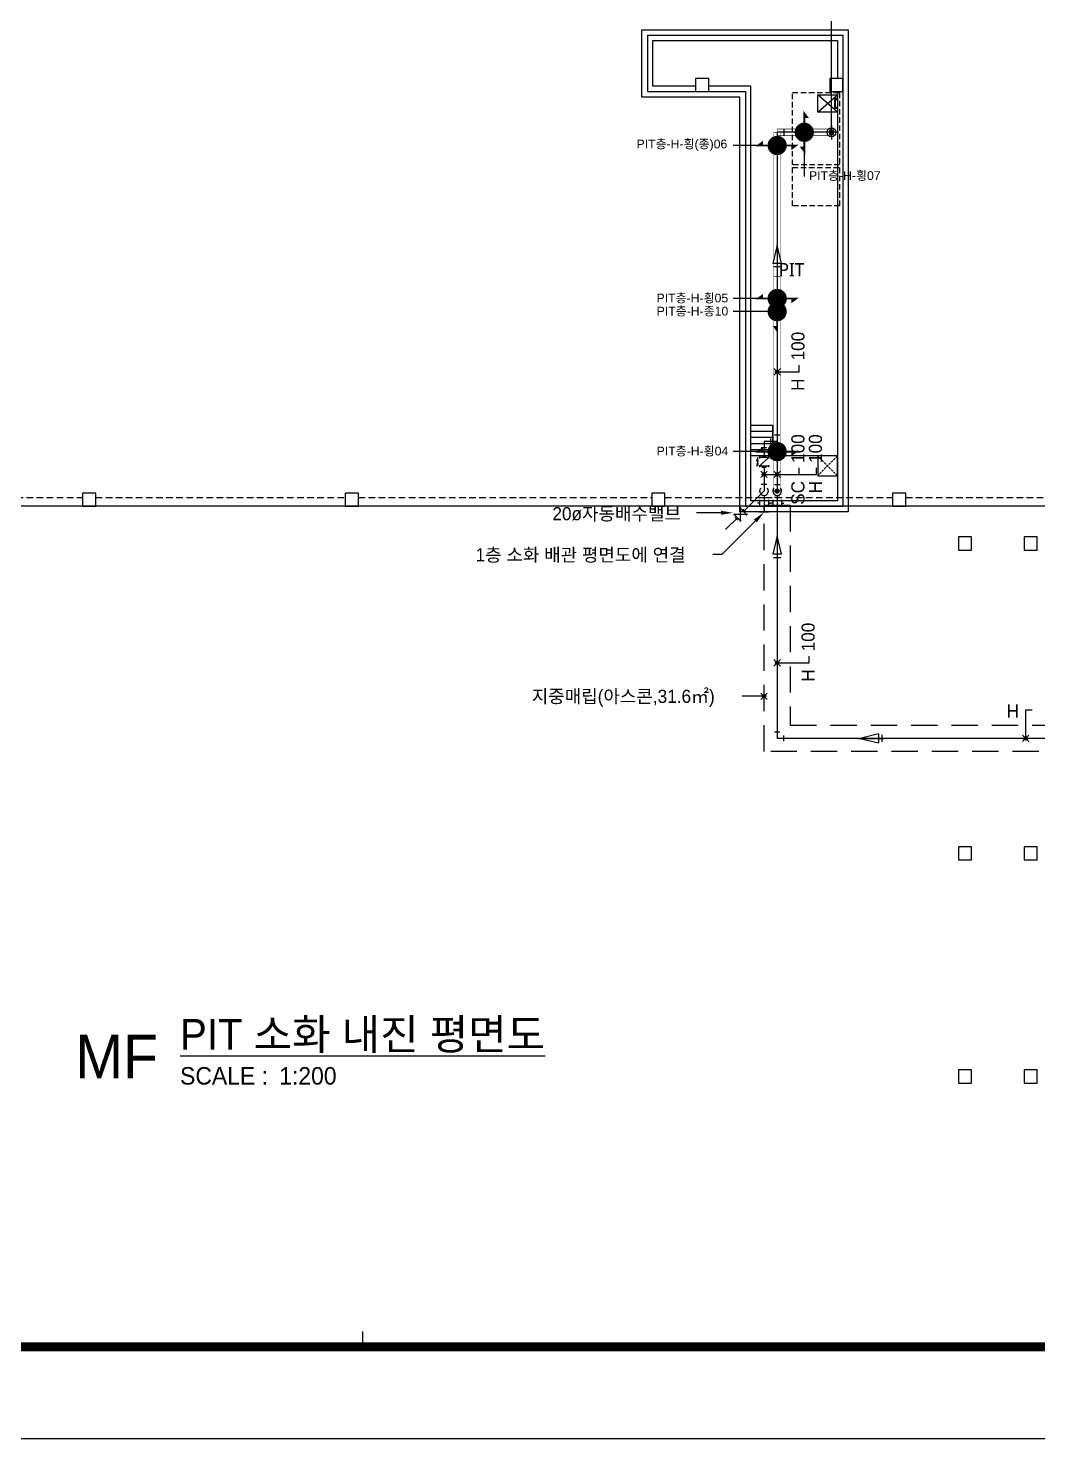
# Model space of a CAD drawing. Header units: millimetres. Extents: x 0 to 168200, y 0 to 118800.
# Drawn here: x 62718 to 108828, y 0 to 64443 of the extents above; entities that cross this region are included whole.
import ezdxf
from ezdxf import colors
from ezdxf.entities.mleader import LeaderData, LeaderLine
from ezdxf.enums import TextEntityAlignment as Align
from ezdxf.lldxf.tags import DXFTag
from ezdxf.math import Vec2, Vec3

# ---------------------------------------------------------------- set-up
doc = ezdxf.new("R2010")
doc.units = ezdxf.units.MM
doc.header["$LTSCALE"] = 200
for name, pattern in [('CENTER', [50.8, 31.75, -6.35, 6.35, -6.35]), ('HID', [2.3, 1.5, -0.8]), ('hid-oc', [0.75, 0.5, -0.25]), ('HIDDEN', [0.375, 0.25, -0.125]), ('HIDDEN2', [1, 0.5, -0.5])]:
    doc.linetypes.add(name, pattern=pattern)
for name, color, linetype in [('BACK', 8, 'Continuous'), ('R', 1, 'Continuous'), ('SF-(TUTUM_P) ZONE', 7, 'Continuous'), ('SF-(TUTUM_P) 블럭', 7, 'Continuous'), ('SYM', 6, 'Continuous'), ('XR-SHEET$0$XREF-Form$0$SHT', 5, 'Continuous'), ('소화', 1, 'Continuous'), ('투툼_버팀대_이름', 7, 'Continuous'), ('투툼_종방향버팀대', 7, 'Continuous'), ('투툼_횡(종)방향버팀대', 7, 'Continuous'), ('투툼_횡방향버팀대', 7, 'Continuous')]:
    doc.layers.add(name, color=color, linetype=linetype)
doc.layers.add('XR-SHEET$0$XREF-Form$0$TEMP', color=171, linetype='Continuous', plot=False)
doc.styles.get("Standard").update_dxf_attribs({"font": ''})
doc.styles.add('TutumMLeaderTextStyle', font='', dxfattribs={"height": 200})
doc.styles.add('돋움', font='')
doc.styles.add('스타일1', font='')
doc.styles.get('Standard').set_extended_font_data('Arial')
doc.styles.get('TutumMLeaderTextStyle').set_extended_font_data('Arial')
doc.styles.get('돋움').set_extended_font_data('Dotum')
doc.styles.get('스타일1').set_extended_font_data('Malgun Gothic')
tags = doc.linetypes.add('DH-HID2', pattern=[1.2, 0.8, -0.4]).pattern_tags.tags
tags[6:7] = [DXFTag(74, 4), DXFTag(75, 0), DXFTag(340, '0'), DXFTag(46, 1.0), DXFTag(50, 0.0), DXFTag(44, 0.0), DXFTag(45, 0.0)]
tags[4:5] = [DXFTag(74, 4), DXFTag(75, 0), DXFTag(340, '0'), DXFTag(46, 1.0), DXFTag(50, 0.0), DXFTag(44, 0.0), DXFTag(45, 0.0)]
pattern_1 = [(0, (0, 0), (0, 6.985), [5.08, -1.905]), (90, (0, 0), (-6.985, 4e-16), [5.08, -1.905])]

# ---------------------------------------------------------------- blocks, each defined once
blk = doc.blocks.new('XR-SHEET')
at = {"layer": 'XR-SHEET$0$XREF-Form$0$SHT'}
blk.add_lwpolyline([(0, 594), (841, 594), (841, 0), (0, 0)], close=True, dxfattribs=at)
at = {"layer": 'XR-SHEET$0$XREF-Form$0$SHT', "const_width": 2}
blk.add_lwpolyline([(46.5, 573), (819.5, 573), (819.5, 21), (46.5, 21)], close=True, dxfattribs=at)
at = {"layer": 'XR-SHEET$0$XREF-Form$0$TEMP'}
blk.add_line((390, 21), (390, 24.5), dxfattribs=at)
blk = doc.blocks.new('FF-주배관말단')
h = blk.add_hatch()
h.set_pattern_fill('ANGLE', color=256)
h.set_pattern_definition(pattern_1)
h.paths.add_polyline_path([(45, 45), (-45, 45), (-45, -45), (45, -45)])
blk.add_lwpolyline([(-45, -45), (45, -45), (45, 45), (-45, 45)], close=True)
blk = doc.blocks.new('FF-주배관시작')
h = blk.add_hatch()
h.set_pattern_fill('ANGLE', color=256)
h.set_pattern_definition(pattern_1)
h.paths.add_polyline_path([(-45, 0, 1), (45, 0, 1)])
blk.add_circle((0, 0), 45)
blk = doc.blocks.new('FF-횡방향-BRACE')
h = blk.add_hatch(color=254)
h.dxf.hatch_style = 1
h.paths.add_polyline_path([(199, 0, 1), (-199, 0, 1)])
at = {"color": 1, "const_width": 42}
for points in [[(0, 347), (0, 433), (64, 347)], [(0, -346), (0, -432), (-64, -346)]]:
    blk.add_lwpolyline(points, close=True, dxfattribs=at)
for points in [[(0, 199), (0, 433), (0, 433)], [(0, -199), (0, -432), (0, -432)]]:
    blk.add_lwpolyline(points, dxfattribs=at)
at = {"color": 1, "const_width": 42, "elevation": 1}
blk.add_lwpolyline([(-199, 0, 1), (199, 0, 1)], format="xyb", close=True, dxfattribs=at)
at = {"color": 18, "true_color": 0x000000}
blk.add_attdef('BORE', text='', height=100, dxfattribs=at).set_placement((0, 0), align=Align.MIDDLE_CENTER)
blk = doc.blocks.new('_None')
blk = doc.blocks.new('FF-종방향-BRACE')
h = blk.add_hatch(color=254)
h.dxf.hatch_style = 1
h.paths.add_polyline_path([(0, 199, 1), (0, -199, 1)])
at = {"color": 5, "const_width": 42}
for points in [[(-346, 0), (-432, 0), (-346, 64)], [(346, 0), (432, 0), (346, -64)]]:
    blk.add_lwpolyline(points, close=True, dxfattribs=at)
for points in [[(-199, 0), (-432, 0), (-432, 0)], [(199, 0), (432, 0), (432, 0)]]:
    blk.add_lwpolyline(points, dxfattribs=at)
blk.add_lwpolyline([(0, -199, 1), (0, 199, 1)], format="xyb", close=True, dxfattribs=at)
at = {"color": 18, "true_color": 0x000000}
blk.add_attdef('BORE', text='', height=100, dxfattribs=at).set_placement((0, 0), align=Align.MIDDLE_CENTER)

msp = doc.modelspace()

# ---------------------------------------------------------------- hatches: boundary and pattern name
at = {"layer": '소화'}
h = msp.add_hatch(color=256, dxfattribs=at)
edge = h.paths.add_edge_path()
edge.add_arc((96925, 48743.5), 80, 0, 360)
h = msp.add_hatch(color=256, dxfattribs=at)
edge = h.paths.add_edge_path()
edge.add_arc((96325, 44061.7), 80, 0, 360)
h = msp.add_hatch(color=256, dxfattribs=at)
edge = h.paths.add_edge_path()
edge.add_arc((96925, 44061.7), 80, 0, 360)
h = msp.add_hatch(color=256, dxfattribs=at)
edge = h.paths.add_edge_path()
edge.add_arc((96925, 35452.6), 80, 0, 360)
h = msp.add_hatch(color=256, dxfattribs=at)
edge = h.paths.add_edge_path()
edge.add_arc((96325, 33923), 80, 0, 360)
h = msp.add_hatch(color=256, dxfattribs=at)
edge = h.paths.add_edge_path()
edge.add_arc((108275.4, 32000), 80, 0, 360)

# ---------------------------------------------------------------- linework, layer by layer
at = {"layer": 'BACK', "linetype": 'DH-HID2', "ltscale": 2.5}
for p, q in [((90750, 64375), (100175, 64375)), ((90750, 61300), (90750, 64375)), ((100175, 64375), (100175, 42350)), ((95225, 61300), (90750, 61300)), ((95225, 42350), (95225, 61300)), ((100175, 42350), (95225, 42350))]:
    msp.add_line(p, q, dxfattribs=at)
at = {"layer": 'BACK'}
for p, q in [((91000, 64125), (99925, 64125)), ((99925, 64125), (99925, 42600)), ((95725, 42850), (95725, 61800)), ((99675, 60600), (98775, 61400)), ((98775, 60600), (99675, 61400)), ((99675, 61225), (99574.5, 61225)), ((99675, 61550), (99675, 42850)), ((99564.5, 60822.9), (99564.5, 61177.1)), ((99675, 61175), (99574.5, 61175)), ((99675, 60825), (99574.5, 60825)), ((99675, 60775), (99574.5, 60775)), ((99584.5, 60825), (99584.5, 61175)), ((96725, 46300), (95725, 46300)), ((96725, 46020), (95725, 46020)), ((96725, 44900), (96725, 46300)), ((96725, 45740), (95725, 45740)), ((96725, 45460), (95725, 45460)), ((96725, 45180), (95725, 45180)), ((96725, 45180), (95725, 45180)), ((99675, 44900), (95725, 44900)), ((95475, 42600), (99925, 42600)), ((99675, 42850), (95725, 42850))]:
    msp.add_line(p, q, dxfattribs=at)
at = {"layer": 'BACK', "linetype": 'hid-oc'}
for p, q in [((99675, 44000), (98775, 44900)), ((99675, 44900), (98775, 44000))]:
    msp.add_line(p, q, dxfattribs=at)
at = {"layer": 'BACK', "linetype": 'HID'}
for p, q in [((58500, 43000), (65200, 43000)), ((65800, 43000), (77200, 43000)), ((77800, 43000), (91200, 43000)), ((91800, 43000), (102200, 43000)), ((102800, 43000), (112200, 43000))]:
    msp.add_line(p, q, dxfattribs=at)
at = {"layer": 'BACK'}
for points in [[(41200, 42600), (41200, 86200), (112800, 86200), (112800, 42600)], [(98775, 61400), (99675, 61400), (99675, 60600), (98775, 60600)], [(98775, 44000), (99675, 44000), (99675, 44900), (98775, 44900)]]:
    msp.add_lwpolyline(points, close=True, dxfattribs=at)
for points in [[(91000, 64125), (91000, 61550), (95475, 61550), (95475, 42600)], [(93200, 61800), (91250, 61800), (91250, 63875), (99675, 63875), (99675, 62150)], [(95725, 61800), (93800, 61800)]]:
    msp.add_lwpolyline(points, dxfattribs=at)
at = {"layer": 'BACK', "ltscale": 3}
for points in [[(93200, 61550), (93800, 61550), (93800, 62150), (93200, 62150)], [(99325, 61550), (99925, 61550), (99925, 62150), (99325, 62150)], [(65200, 42600), (65800, 42600), (65800, 43200), (65200, 43200)], [(77200, 42600), (77800, 42600), (77800, 43200), (77200, 43200)], [(91200, 42600), (91800, 42600), (91800, 43200), (91200, 43200)], [(102200, 42600), (102800, 42600), (102800, 43200), (102200, 43200)], [(105200, 40600), (105800, 40600), (105800, 41200), (105200, 41200)], [(108200, 40600), (108800, 40600), (108800, 41200), (108200, 41200)], [(105200, 26450), (105800, 26450), (105800, 27050), (105200, 27050)], [(108200, 26450), (108800, 26450), (108800, 27050), (108200, 27050)], [(105200, 16250), (105800, 16250), (105800, 16850), (105200, 16850)], [(108200, 16250), (108800, 16250), (108800, 16850), (108200, 16850)]]:
    msp.add_lwpolyline(points, close=True, dxfattribs=at)
at = {"layer": 'BACK', "linetype": 'HIDDEN', "ltscale": 5}
for points in [[(97625, 61500), (99775, 61500), (99775, 58200), (97625, 58200)], [(97625, 58075), (99775, 58075), (99775, 56325), (97625, 56325)]]:
    msp.add_lwpolyline(points, close=True, dxfattribs=at)
at = {"layer": 'BACK'}
for centre in [(99574.5, 61200), (99574.5, 60800)]:
    msp.add_arc(centre, 25, 90, 270, dxfattribs=at)
at = {"layer": 'R'}
msp.add_line((99402.9, 59687.2), (99402.9, 94282.7), dxfattribs=at)
at = {"layer": 'SF-(TUTUM_P) ZONE', "color": 2, "linetype": 'HIDDEN2', "ltscale": 2, "const_width": 25}
for points in [[(96925, 43300.4), (96925, 43300.4), (96775, 43300.4), (96775, 59687.2), (96925, 59687.2), (96925, 59687.2), (97075, 59687.2), (97075, 43300.4), (96925, 43300.4)], [(96925, 53087.2), (96925, 53087.2), (96775, 53087.2), (96775, 59687.2), (96925, 59687.2), (96925, 59687.2), (97075, 59687.2), (97075, 53087.2), (96925, 53087.2)], [(96925, 59687.2), (96925, 59687.2), (96925, 59837.2), (99402.9, 59837.2), (99402.9, 59687.2), (99402.9, 59687.2), (99402.9, 59537.2), (96925, 59537.2), (96925, 59687.2)], [(96925, 59687.2), (96925, 59687.2), (96925, 59837.2), (99402.9, 59837.2), (99402.9, 59687.2), (99402.9, 59687.2), (99402.9, 59537.2), (96925, 59537.2), (96925, 59687.2)], [(96925, 51100.4), (96925, 51100.4), (96775, 51100.4), (96775, 53087.4), (96925, 53087.4), (96925, 53087.4), (97075, 53087.4), (97075, 51100.4), (96925, 51100.4)], [(96925, 43300.4), (96925, 43300.4), (96775, 43300.4), (96775, 51100.4), (96925, 51100.4), (96925, 51100.4), (97075, 51100.4), (97075, 43300.4), (96925, 43300.4)]]:
    msp.add_lwpolyline(points, dxfattribs=at)
at = {"layer": '소화', "linetype": 'CENTER'}
for p, q in [((99402.9, 60009.3), (99402.9, 59365.1)), ((99725, 59687.2), (99080.8, 59687.2))]:
    msp.add_line(p, q, dxfattribs=at)
at = {"layer": '소화'}
for p, q in [((97051, 59387.2), (96799, 59387.2)), ((99402.9, 59687.2), (96925, 59687.2)), ((96925, 59687.2), (96925, 43300.4)), ((97225, 59813.2), (97225, 59561.2)), ((96925, 54538.6), (96725, 53698.9)), ((96925, 54638.6), (96925, 53438.6)), ((97125, 53698.9), (96925, 54538.6)), ((97125, 53698.9), (96725, 53698.9)), ((97085, 53538.6), (96765, 53538.6)), ((97925, 48743.5), (97925, 49043.5)), ((97073.5, 48892), (96776.5, 48595)), ((96776.5, 48892), (97073.5, 48595)), ((96925, 48743.5), (97925, 48743.5)), ((96799, 45873.3), (97051, 45873.3)), ((96451, 45273.3), (96199, 45273.3)), ((96325, 45573.3), (96325, 44836.6)), ((96325, 45573.3), (96925, 45573.3)), ((96625, 45699.3), (96625, 45447.3)), ((96799, 45273.3), (97051, 45273.3)), ((95979.5, 44537.7), (96075.7, 44537.7)), ((96047.5, 44836.6), (95983, 44683.6)), ((95983, 44683.6), (96075.7, 44683.6)), ((96004.4, 44436.6), (96004.4, 44537.7)), ((96047.5, 44436.6), (96047.5, 44836.6)), ((96125, 44884.9), (96125, 44788.3)), ((96525, 44836.6), (96125, 44836.6)), ((96125, 44436.6), (96525, 44836.6)), ((96125, 44484.9), (96125, 44388.3)), ((96425, 44896.6), (96225, 44896.6)), ((96525, 44884.9), (96525, 44788.3)), ((96525, 44484.9), (96525, 44388.3)), ((96525, 44436.6), (96125, 44436.6)), ((96473.5, 43913.2), (96176.5, 44210.2)), ((96176.5, 43913.2), (96473.5, 44210.2)), ((96425, 44376.6), (96225, 44376.6)), ((96325, 44436.6), (96325, 43300.4)), ((96325, 44061.7), (98725, 44061.7)), ((97073.5, 43913.2), (96776.5, 44210.2)), ((96776.5, 43913.2), (97073.5, 44210.2)), ((97925, 44061.7), (97925, 44361.7)), ((98725, 44061.7), (98725, 44361.7)), ((95675.7, 42651.1), (96325, 43300.4)), ((96451, 43600.4), (96199, 43600.4)), ((96799, 43600.4), (97051, 43600.4)), ((95213.5, 42471.8), (95281.8, 42540.1)), ((95389.1, 42364.5), (95675.7, 42651.1)), ((96125, 42749.9), (96025, 42749.9)), ((96125, 42899.9), (96125, 42599.9)), ((96199, 43000.4), (96451, 43000.4)), ((96325, 43100.4), (96325, 42328.4)), ((96525, 42899.9), (96525, 42599.9)), ((96525, 42749.9), (96625, 42749.9)), ((96725, 42750), (96625, 42750)), ((96725, 42900), (96725, 42600)), ((97051, 43000.4), (96799, 43000.4)), ((96925, 43100.4), (96925, 32000)), ((97125, 42900), (97125, 42600)), ((97125, 42750), (97225, 42750)), ((94381.9, 42304.9), (93247.3, 42304.9)), ((95933, 41936.4), (94409.8, 40413.2)), ((95106.2, 42081.7), (94560.6, 41536)), ((94930.7, 42188.9), (94999, 42257.2)), ((94964.8, 42223.1), (95247.7, 41940.2)), ((95530.5, 42223.1), (94964.8, 42223.1)), ((94993.1, 42109.9), (95134.5, 41968.5)), ((95213.5, 41906.1), (95281.8, 41974.4)), ((95247.7, 42505.9), (95530.5, 42223.1)), ((95247.7, 41940.2), (95247.7, 42505.9)), ((95360.8, 42477.6), (95502.2, 42336.2)), ((95496.4, 42188.9), (95564.7, 42257.2)), ((96525, 42355.9), (96125, 42355.9)), ((96525, 42328.4), (96125, 42328.4)), ((96925, 41247.7), (96725, 40408.1)), ((96925, 41347.7), (96925, 40147.7)), ((97125, 40408.1), (96925, 41247.7)), ((93990.5, 40413.2), (94409.8, 40413.2)), ((97125, 40408.1), (96725, 40408.1)), ((97085, 40247.7), (96765, 40247.7)), ((97073.5, 35601.1), (96776.5, 35304.1)), ((96776.5, 35601.1), (97073.5, 35304.1)), ((96925, 35452.6), (98389.8, 35452.6)), ((98389.8, 35452.6), (98389.8, 35752.6)), ((96325, 33923), (95325, 33923)), ((96176.5, 34071.5), (96473.5, 33774.5)), ((96473.5, 34071.5), (96176.5, 33774.5)), ((108275.4, 32000), (108275.4, 33300)), ((108275.4, 33300), (108575.4, 33300)), ((96799, 32300), (97051, 32300)), ((114646.2, 32000), (96925, 32000)), ((97225, 31874), (97225, 32126)), ((100612.7, 32000), (101812.7, 32000)), ((101552.4, 32200), (100712.7, 32000)), ((100712.7, 32000), (101552.4, 31800)), ((101552.4, 32200), (101552.4, 31800)), ((101712.7, 32160), (101712.7, 31840)), ((108423.9, 32148.5), (108126.9, 31851.5)), ((108423.9, 31851.5), (108126.9, 32148.5))]:
    msp.add_line(p, q, dxfattribs=at)
at = {"layer": '소화', "linetype": 'HID', "ltscale": 4}
for p, q in [((96325, 31400), (96325, 42650)), ((96325, 42650), (97525, 42650)), ((97525, 42650), (97525, 32600)), ((97525, 32600), (112550, 32600)), ((112550, 31400), (96325, 31400))]:
    msp.add_line(p, q, dxfattribs=at)
at = {"layer": '소화', "const_width": 15.6}
for points in [[(96050.2, 42328.4, -1), (96065.8, 42328.4, -1)], [(96599.7, 42328.4, 1), (96584.1, 42328.4, 1)]]:
    msp.add_lwpolyline(points, format="xyb", close=True, dxfattribs=at)
at = {"layer": '소화'}
for centre, radius in [((99402.9, 59687.2), 200), ((96925, 48743.5), 80), ((96325, 44061.7), 80), ((96925, 44061.7), 80), ((96925, 35452.6), 80), ((96325, 33923), 80), ((108275.4, 32000), 80)]:
    msp.add_circle(centre, radius, dxfattribs=at)
for centre in [(96325, 43300.4), (96925, 43300.4)]:
    msp.add_arc(centre, 200, 140.949877, 39.050123, dxfattribs=at)
for points in [[(94358, 42397.3), (94358, 42212.5), (94912.4, 42304.9)], [(95998.3, 41871), (95867.6, 42001.7), (96325, 42328.4)]]:
    msp.add_solid(points, dxfattribs=at)

# ---------------------------------------------------------------- block references
at = {"xscale": 200, "yscale": 200, "zscale": 200}
msp.add_blockref('XR-SHEET', (0, 0), dxfattribs=at)
at = {"layer": 'SF-(TUTUM_P) 블럭', "color": 0, "xscale": 2, "yscale": 2}
for name, p in [('FF-주배관말단', (99402.9, 59687.2)), ('FF-주배관시작', (96925, 43300.4))]:
    msp.add_blockref(name, p, dxfattribs=at)
at = {"layer": '투툼_종방향버팀대', "color": 0}
ref = msp.add_blockref('FF-종방향-BRACE', (96925, 51495), dxfattribs=dict(at, xscale=2, yscale=2, zscale=2, rotation=90))
ref.add_attrib('BORE', '100', dxfattribs={"layer": '0', "color": 18, "true_color": 0x000000, "height": 200}).set_placement((96925, 51495), align=Align.MIDDLE_CENTER)
at = {"layer": '투툼_횡(종)방향버팀대', "color": 0}
ref = msp.add_blockref('FF-횡방향-BRACE', (96925, 59087.2), dxfattribs=dict(at, xscale=2, yscale=2, zscale=2, rotation=90))
ref.add_attrib('BORE', '100', dxfattribs={"layer": '0', "color": 18, "true_color": 0x000000, "height": 200}).set_placement((96924.3, 59086.5), align=Align.MIDDLE_CENTER)
at = {"layer": '투툼_횡방향버팀대', "color": 0, "xscale": 2, "yscale": 2, "zscale": 2}
msp.add_blockref('FF-횡방향-BRACE', (98164, 59687.2), dxfattribs=at).add_auto_attribs({'BORE': '100'})
at = {"layer": '투툼_횡방향버팀대', "color": 0}
ref = msp.add_blockref('FF-횡방향-BRACE', (96925, 52093.4), dxfattribs=dict(at, xscale=2, yscale=2, zscale=2, rotation=90))
ref.add_attrib('BORE', '100', dxfattribs={"layer": '0', "color": 18, "true_color": 0x000000, "height": 200}).set_placement((96924.3, 52092.7), align=Align.MIDDLE_CENTER)
ref = msp.add_blockref('FF-횡방향-BRACE', (96925, 45100.4), dxfattribs=dict(at, xscale=2, yscale=2, zscale=2, rotation=90))
ref.add_attrib('BORE', '100', dxfattribs={"layer": '0', "color": 18, "true_color": 0x000000, "height": 200}).set_placement((96924.3, 45099.7), align=Align.MIDDLE_CENTER)

# ---------------------------------------------------------------- texts
at = {"layer": 'BACK', "style": '스타일1'}
msp.add_text('PIT', height=600, dxfattribs=at).set_placement((96993.4, 53113.4))
at = {"layer": 'SYM', "color": 3, "style": '돋움'}
for s, height, p in [('%%UPIT 소화 내진 평면도', 1400, (69653.4, 17779.3)), ('SCALE :', 800, (69653.4, 16181.9)), ('1:200', 800, (74182.6, 16181.9))]:
    msp.add_text(s, height=height, dxfattribs=at).set_placement(p)
at = {"layer": 'SYM', "color": 6, "style": '돋움'}
msp.add_text('MF', height=2000, dxfattribs=at).set_placement((66757, 17461.3), align=Align.MIDDLE)
at = {"layer": '소화', "style": '돋움'}
for p in [(98171.9, 49264.5), (98171.9, 44582.7), (98971.9, 44582.7), (98636.7, 35973.6)]:
    msp.add_text('100', height=600, rotation=90, dxfattribs=at).set_placement(p)
for s, p in [('H', (98171.9, 48441.9)), ('SC', (98171.9, 43760.1)), ('H', (98971.9, 43760.1)), ('H', (98636.7, 35151))]:
    msp.add_text(s, height=600, rotation=90, dxfattribs=at).set_placement(p, align=Align.RIGHT)
for s, p in [('20ø자동배수밸브', (86659, 41965.3)), ('1층 소화 배관 평면도에 연결', (83152.2, 40083.6)), ('지중매립(아스콘,31.6㎡)', (85716.4, 33620.3))]:
    msp.add_text(s, height=600, dxfattribs=at).set_placement(p)
msp.add_text('H', height=600, dxfattribs=at).set_placement((107973.8, 32947.7), align=Align.RIGHT)

# ---------------------------------------------------------------- leaders
at = {"layer": '투툼_버팀대_이름'}
ml = msp.add_multileader_mtext('Standard', dxfattribs=at)
ml.set_content('PIT층-H-횡(종)06', color=256, style='TutumMLeaderTextStyle')
ml.set_leader_properties()
ml.set_arrow_properties(name='NONE')
ml.build(insert=Vec2(0, 0))
ml.multileader.update_dxf_attribs({"has_text_frame": 1, "text_left_attachment_type": 2, "text_right_attachment_type": 2, "dogleg_length": 16, "arrow_head_size": 200})
ctx = ml.context
ctx.base_point, ctx.char_height, ctx.arrow_head_size, ctx.landing_gap_size, ctx.plane_origin = Vec3(90302.8, 59087.2), 400, 200, 200, Vec3(90925, 59087.2)
ctx.left_attachment, ctx.right_attachment = 2, 2
notes = []
notes.append((ctx, [(0, (1, 1, 0), (94925, 59087.2), (-1, 0), 16, [(0, [(96925, 59087.2)], 0, [])])]))
ctx.mtext.insert, ctx.mtext.flow_direction = Vec3(90502.8, 59355.1), 5
ml = msp.add_multileader_mtext('Standard', dxfattribs=at)
ml.set_content('PIT층-H-횡07', color=256, style='TutumMLeaderTextStyle')
ml.set_leader_properties()
ml.set_arrow_properties(name='NONE')
ml.build(insert=Vec2(0, 0))
ml.multileader.update_dxf_attribs({"has_text_frame": 1, "text_left_attachment_type": 2, "text_right_attachment_type": 2, "dogleg_length": 16, "arrow_head_size": 200})
ctx = ml.context
ctx.base_point, ctx.char_height, ctx.arrow_head_size, ctx.landing_gap_size, ctx.plane_origin = Vec3(98180, 57687.2), 400, 200, 200, Vec3(98164, 53687.2)
ctx.left_attachment, ctx.right_attachment = 2, 2
notes.append((ctx, [(0, (1, 1, 0), (98164, 57687.2), (1, 0), 16, [(0, [(98164, 59687.2)], 0, [])])]))
ctx.mtext.insert, ctx.mtext.flow_direction = Vec3(98380, 57910.4), 5
ml = msp.add_multileader_mtext('Standard', dxfattribs=at)
ml.set_content('PIT층-H-횡05', color=256, style='TutumMLeaderTextStyle')
ml.set_leader_properties()
ml.set_arrow_properties(name='NONE')
ml.build(insert=Vec2(0, 0))
ml.multileader.update_dxf_attribs({"has_text_frame": 1, "text_left_attachment_type": 2, "text_right_attachment_type": 2, "dogleg_length": 16, "arrow_head_size": 200})
ctx = ml.context
ctx.base_point, ctx.char_height, ctx.arrow_head_size, ctx.landing_gap_size, ctx.plane_origin = Vec3(91217.1, 52093.4), 400, 200, 200, Vec3(90925, 52093.4)
ctx.left_attachment, ctx.right_attachment = 2, 2
notes.append((ctx, [(0, (1, 1, 0), (94925, 52093.4), (-1, 0), 16, [(0, [(96925, 52093.4)], 0, [])])]))
ctx.mtext.insert, ctx.mtext.flow_direction = Vec3(91417.1, 52316.6), 5
ml = msp.add_multileader_mtext('Standard', dxfattribs=at)
ml.set_content('PIT층-H-종10', color=256, style='TutumMLeaderTextStyle')
ml.set_leader_properties()
ml.set_arrow_properties(name='NONE')
ml.build(insert=Vec2(0, 0))
ml.multileader.update_dxf_attribs({"has_text_frame": 1, "text_left_attachment_type": 2, "text_right_attachment_type": 2, "dogleg_length": 16, "arrow_head_size": 200})
ctx = ml.context
ctx.base_point, ctx.char_height, ctx.arrow_head_size, ctx.landing_gap_size, ctx.plane_origin = Vec3(91221.5, 51495), 400, 200, 200, Vec3(90925, 51495)
ctx.left_attachment, ctx.right_attachment = 2, 2
notes.append((ctx, [(0, (1, 1, 0), (94925, 51495), (-1, 0), 16, [(0, [(96925, 51495)], 0, [])])]))
ctx.mtext.insert, ctx.mtext.flow_direction = Vec3(91421.5, 51717.6), 5
ml = msp.add_multileader_mtext('Standard', dxfattribs=at)
ml.set_content('PIT층-H-횡04', color=256, style='TutumMLeaderTextStyle')
ml.set_leader_properties()
ml.set_arrow_properties(name='NONE')
ml.build(insert=Vec2(0, 0))
ml.multileader.update_dxf_attribs({"has_text_frame": 1, "text_left_attachment_type": 2, "text_right_attachment_type": 2, "dogleg_length": 16, "arrow_head_size": 200})
ctx = ml.context
ctx.base_point, ctx.char_height, ctx.arrow_head_size, ctx.landing_gap_size, ctx.plane_origin = Vec3(91221.7, 45100.4), 400, 200, 200, Vec3(90925, 45100.4)
ctx.left_attachment, ctx.right_attachment = 2, 2
notes.append((ctx, [(0, (1, 1, 0), (94925, 45100.4), (-1, 0), 16, [(0, [(96925, 45100.4)], 0, [])])]))
ctx.mtext.insert, ctx.mtext.flow_direction = Vec3(91421.7, 45323.6), 5
for ctx, leaders in notes:
    for number, flags, end, landing, length, lines in leaders:
        leader = LeaderData()
        leader.index, (leader.has_last_leader_line, leader.has_dogleg_vector, leader.attachment_direction) = number, flags
        leader.last_leader_point, leader.dogleg_vector, leader.dogleg_length = Vec3(end), Vec3(landing), length
        for number, points, colour, breaks in lines:
            line = LeaderLine()
            line.index, line.vertices, line.color, line.breaks = number, Vec3.list(points), colors.encode_raw_color(colour), breaks
            leader.lines.append(line)
        ctx.leaders.append(leader)

doc.saveas('drawing.dxf')
